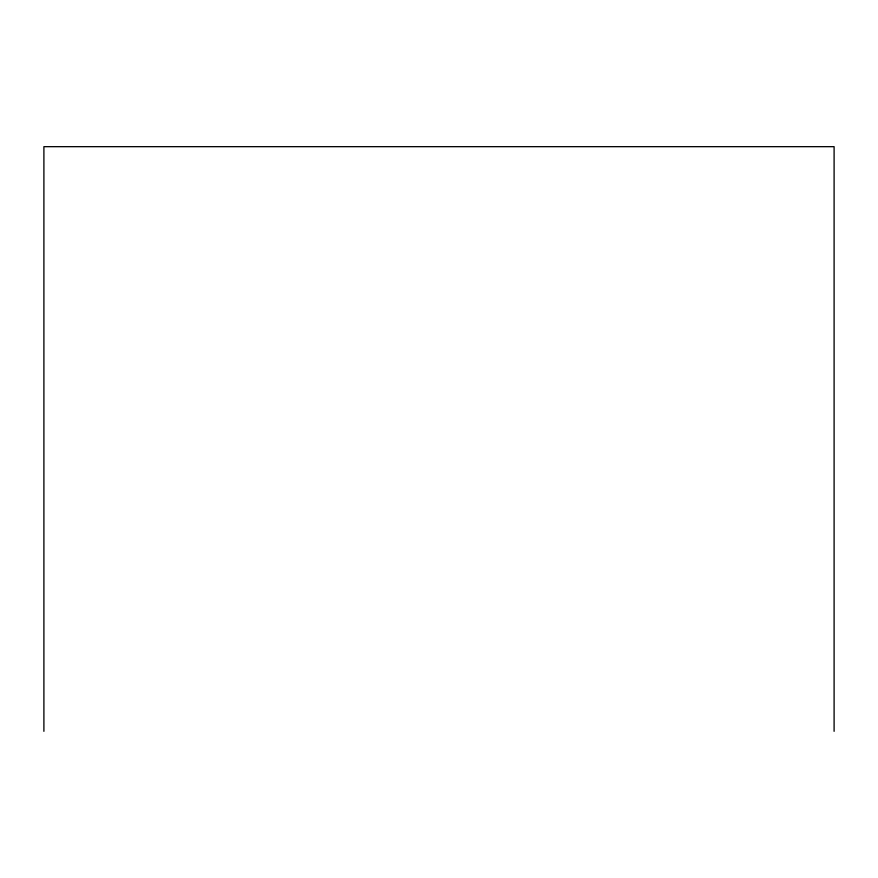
<?xml version="1.0" encoding="UTF-8"?>
<svg xmlns="http://www.w3.org/2000/svg" width="878" height="878" viewBox="0 0 878 878"><rect width="100%" height="100%" fill="white"/><g stroke="black" fill="none" stroke-linecap="round" stroke-linejoin="round"><path stroke-width="1.32" d="M834.1 731.33L834.1 146.67L43.9 146.67L43.9 731.33"/></g></svg>
